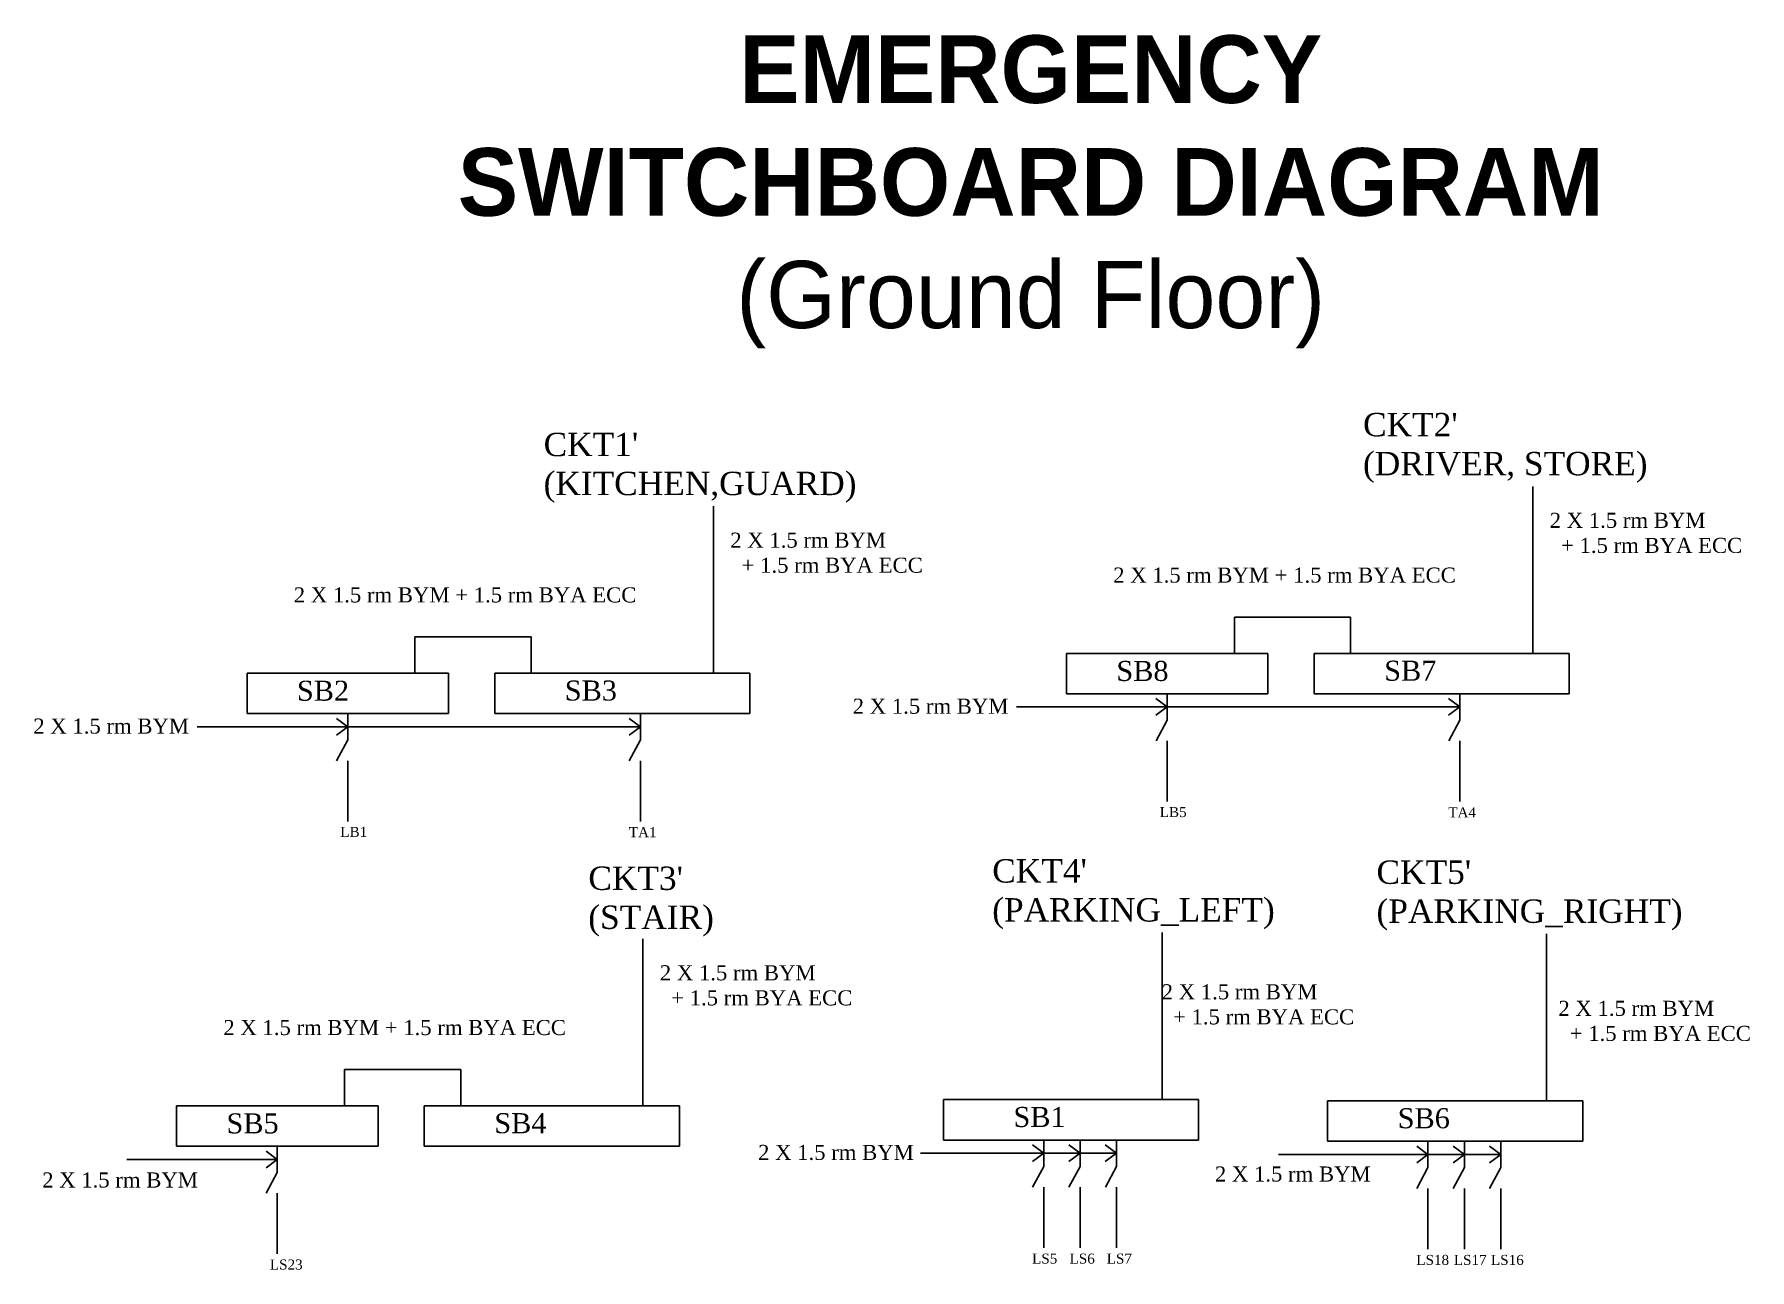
# Model space of a CAD drawing. Header units: inches. Extents: x 71 to 584, y 27 to 397.
import ezdxf

# ---------------------------------------------------------------- set-up
doc = ezdxf.new("R2010")
doc.units = ezdxf.units.IN
doc.header["$MEASUREMENT"] = 0
doc.styles.get("Standard").update_dxf_attribs({"font": 'arial.ttf'})

msp = doc.modelspace()

# ---------------------------------------------------------------- linework, layer by layer
for p, q in [((519.16, 211.72), (519.16, 261.72)), ((273.83, 205.79), (273.83, 255.79)), ((429.8, 211.72), (429.8, 222.59)), ((429.8, 222.59), (464.6, 222.59)), ((464.6, 222.59), (464.6, 211.72)), ((184.47, 205.79), (184.47, 216.65)), ((184.47, 216.65), (219.27, 216.65)), ((219.27, 216.65), (219.27, 205.79)), ((379.54, 211.72), (439.85, 211.72)), ((379.54, 199.64), (379.54, 211.72)), ((439.85, 211.72), (439.85, 199.64)), ((453.69, 211.72), (530.08, 211.72)), ((453.69, 199.64), (453.69, 211.72)), ((530.08, 211.72), (530.08, 199.64)), ((134.22, 205.79), (194.52, 205.79)), ((134.22, 193.71), (134.22, 205.79)), ((194.52, 205.79), (194.52, 193.71)), ((208.36, 205.79), (284.75, 205.79)), ((208.36, 193.71), (208.36, 205.79)), ((284.75, 205.79), (284.75, 193.71)), ((364.59, 195.7), (497.34, 195.7)), ((389.59, 199.64), (379.54, 199.64)), ((399.65, 199.64), (389.59, 199.64)), ((409.7, 199.64), (399.65, 199.64)), ((409.7, 195.7), (406.31, 198.2)), ((409.7, 195.7), (406.31, 193.2)), ((419.75, 199.64), (409.7, 199.64)), ((409.7, 199.64), (409.7, 191.75)), ((429.8, 199.64), (419.75, 199.64)), ((439.85, 199.64), (429.8, 199.64)), ((464.6, 199.64), (453.69, 199.64)), ((475.51, 199.64), (464.6, 199.64)), ((486.42, 199.64), (475.51, 199.64)), ((497.34, 199.64), (486.42, 199.64)), ((497.34, 195.7), (493.95, 198.2)), ((497.34, 195.7), (493.95, 193.2)), ((508.25, 199.64), (497.34, 199.64)), ((497.34, 199.64), (497.34, 191.75)), ((519.16, 199.64), (508.25, 199.64)), ((530.08, 199.64), (519.16, 199.64)), ((144.27, 193.71), (134.22, 193.71)), ((154.32, 193.71), (144.27, 193.71)), ((164.37, 193.71), (154.32, 193.71)), ((164.37, 189.77), (160.98, 192.27)), ((174.42, 193.71), (164.37, 193.71)), ((164.37, 193.71), (164.37, 185.82)), ((184.47, 193.71), (174.42, 193.71)), ((194.52, 193.71), (184.47, 193.71)), ((219.27, 193.71), (208.36, 193.71)), ((230.18, 193.71), (219.27, 193.71)), ((241.1, 193.71), (230.18, 193.71)), ((252.01, 193.71), (241.1, 193.71)), ((252.01, 189.77), (248.63, 192.27)), ((262.92, 193.71), (252.01, 193.71)), ((252.01, 193.71), (252.01, 185.82)), ((273.83, 193.71), (262.92, 193.71)), ((284.75, 193.71), (273.83, 193.71)), ((409.7, 191.75), (406.34, 185.54)), ((497.34, 191.75), (493.98, 185.54)), ((119.27, 189.77), (252.01, 189.77)), ((164.37, 189.77), (160.98, 187.27)), ((164.37, 185.82), (161.01, 179.61)), ((252.01, 189.77), (248.63, 187.27)), ((252.01, 185.82), (248.65, 179.61)), ((409.7, 185.54), (409.7, 167.38)), ((497.34, 185.54), (497.34, 167.38)), ((164.37, 179.61), (164.37, 161.44)), ((252.01, 179.61), (252.01, 161.44)), ((252.74, 76.29), (252.74, 126.29)), ((408.16, 78.15), (408.16, 128.15)), ((523.2, 77.76), (523.2, 127.76)), ((163.38, 76.29), (163.38, 87.16)), ((163.38, 87.16), (198.18, 87.16)), ((198.18, 87.16), (198.18, 76.29)), ((342.68, 78.15), (419.07, 78.15)), ((342.68, 66.07), (342.68, 78.15)), ((419.07, 78.15), (419.07, 66.07)), ((457.72, 77.76), (534.11, 77.76)), ((457.72, 65.68), (457.72, 77.76)), ((534.11, 77.76), (534.11, 65.68)), ((113.12, 76.29), (173.43, 76.29)), ((113.12, 64.21), (113.12, 76.29)), ((173.43, 76.29), (173.43, 64.21)), ((187.26, 76.29), (263.65, 76.29)), ((187.26, 64.21), (187.26, 76.29)), ((263.65, 76.29), (263.65, 64.21)), ((123.17, 64.21), (113.12, 64.21)), ((133.22, 64.21), (123.17, 64.21)), ((143.27, 64.21), (133.22, 64.21)), ((143.27, 60.27), (139.89, 62.77)), ((153.33, 64.21), (143.27, 64.21)), ((143.27, 64.21), (143.27, 56.32)), ((163.38, 64.21), (153.33, 64.21)), ((173.43, 64.21), (163.38, 64.21)), ((198.18, 64.21), (187.26, 64.21)), ((209.09, 64.21), (198.18, 64.21)), ((220, 64.21), (209.09, 64.21)), ((230.92, 64.21), (220, 64.21)), ((241.83, 64.21), (230.92, 64.21)), ((252.74, 64.21), (241.83, 64.21)), ((263.65, 64.21), (252.74, 64.21)), ((394.55, 62.13), (335.81, 62.13)), ((353.6, 66.07), (342.68, 66.07)), ((364.51, 66.07), (353.6, 66.07)), ((375.42, 66.07), (364.51, 66.07)), ((372.72, 62.13), (369.34, 64.63)), ((372.72, 62.13), (369.34, 59.63)), ((372.72, 66.07), (372.72, 58.18)), ((386.33, 66.07), (375.42, 66.07)), ((383.63, 62.13), (380.25, 64.63)), ((383.63, 62.13), (380.25, 59.63)), ((383.63, 66.07), (383.63, 58.18)), ((397.25, 66.07), (386.33, 66.07)), ((394.55, 62.13), (391.16, 64.63)), ((394.55, 62.13), (391.16, 59.63)), ((394.55, 66.07), (394.55, 58.18)), ((408.16, 66.07), (397.25, 66.07)), ((419.07, 66.07), (408.16, 66.07)), ((509.59, 61.74), (442.98, 61.74)), ((468.64, 65.68), (457.72, 65.68)), ((479.55, 65.68), (468.64, 65.68)), ((490.46, 65.68), (479.55, 65.68)), ((487.76, 61.74), (484.38, 64.24)), ((487.76, 61.74), (484.38, 59.24)), ((487.76, 65.68), (487.76, 57.79)), ((501.37, 65.68), (490.46, 65.68)), ((498.67, 61.74), (495.29, 64.24)), ((498.67, 61.74), (495.29, 59.24)), ((498.67, 65.68), (498.67, 57.79)), ((512.29, 65.68), (501.37, 65.68)), ((509.59, 61.74), (506.2, 64.24)), ((509.59, 61.74), (506.2, 59.24)), ((509.59, 65.68), (509.59, 57.79)), ((523.2, 65.68), (512.29, 65.68)), ((534.11, 65.68), (523.2, 65.68)), ((98.17, 60.27), (143.27, 60.27)), ((143.27, 60.27), (139.89, 57.77)), ((372.72, 58.18), (369.36, 51.97)), ((383.63, 58.18), (380.28, 51.97)), ((394.55, 58.18), (391.19, 51.97)), ((487.76, 57.79), (484.4, 51.58)), ((498.67, 57.79), (495.32, 51.58)), ((509.59, 57.79), (506.23, 51.58)), ((143.27, 56.32), (139.92, 50.11)), ((372.72, 51.97), (372.72, 33.81)), ((383.63, 51.97), (383.63, 33.81)), ((394.55, 51.97), (394.55, 33.81)), ((487.76, 51.58), (487.76, 33.42)), ((498.67, 51.58), (498.67, 33.42)), ((509.59, 51.58), (509.59, 33.42)), ((143.27, 50.11), (143.27, 31.95))]:
    msp.add_line(p, q)

# ---------------------------------------------------------------- texts
at = {"linetype": 'Continuous', "lineweight": 13, "insert": (368.82, 396.72), "char_height": 25.12657, "width": 640.8678, "attachment_point": 2}
msp.add_mtext('{\\fAgency FB|b1|i0|c0|p34;\\H0.8059x;\\C43;\\c3649492;EMERGENCY\\fTimes New Roman|b1|i0|c0|p18;\\H1.241x;\\C5; \\P\\fAgency FB|b1|i0|c0|p34;\\H0.806x;\\C43;\\c3649492;SWITCHBOARD DIAGRAM\\fAgency FB|b0|i0|c0|p34;\\H2.978x;\\C256;\\P\\H0.3333x;(Ground Floor)}', dxfattribs=at)
at = {"attachment_point": 1}
for s, insert, char_height, width in [("{\\fTimes New Roman|b0|i0|c0|p18;CKT2'\\P(DRIVER, STORE)}", (468.32, 283.7), 7, 115.9854), ("{\\fTimes New Roman|b0|i0|c0|p18;CKT1'\\P(KITCHEN,GUARD)}", (222.99, 277.76), 7, 68.0765), ('{\\fTimes New Roman|b0|i0|c0|p18;2 X 1.5 rm BYM \\P  + 1.5 rm BYA ECC}', (524.21, 253.8), 4.5, 108.9306), ('{\\fTimes New Roman|b0|i0|c0|p18;2 X 1.5 rm BYM \\P  + 1.5 rm BYA ECC}', (278.88, 247.87), 4.5, 108.9306), ('{\\fTimes New Roman|b0|i0|c0|p18;2 X 1.5 rm BYM + 1.5 rm BYA ECC}', (393.53, 237.41), 4.5, 101.6655), ('{\\fTimes New Roman|b0|i0|c0|p18;2 X 1.5 rm BYM + 1.5 rm BYA ECC}', (148.2, 231.48), 4.5, 101.6655), ('{\\fTimes New Roman|b0|i0|c0|p18;SB8}', (394.47, 209.47), 6, 27.6244), ('{\\fTimes New Roman|b0|i0|c0|p18;SB7}', (474.66, 209.54), 6, 27.6244), ('{\\fTimes New Roman|b0|i0|c0|p18;SB2}', (149.14, 203.54), 6, 27.6244), ('{\\fTimes New Roman|b0|i0|c0|p18;SB3}', (229.33, 203.61), 6, 27.6244), ('{\\fTimes New Roman|b0|i0|c0|p18;2 X 1.5 rm BYM}', (315.54, 198.16), 4.5, 47.7681), ('{\\fTimes New Roman|b0|i0|c0|p18;2 X 1.5 rm BYM}', (70.21, 192.22), 4.5, 47.7681), ('{\\fTimes New Roman|b0|i0|c0|p18;LB5}', (407.45, 165.73), 3, 14.448), ('{\\fTimes New Roman|b0|i0|c0|p18;TA4}', (493.84, 165.64), 3, 14.448), ('{\\fTimes New Roman|b0|i0|c0|p18;LB1}', (162.12, 159.8), 3, 14.448), ('{\\fTimes New Roman|b0|i0|c0|p18;TA1}', (248.51, 159.71), 3, 14.448), ("{\\fTimes New Roman|b0|i0|c0|p18;CKT4'\\P(PARKING_LEFT)}", (357.31, 150.13), 7, 68.0765), ("{\\fTimes New Roman|b0|i0|c0|p18;CKT5'\\P(PARKING_RIGHT)}", (472.35, 149.74), 7, 68.0765), ("{\\fTimes New Roman|b0|i0|c0|p18;CKT3'\\P(STAIR)}", (236.38, 147.92), 7, 68.0765), ('{\\fTimes New Roman|b0|i0|c0|p18;2 X 1.5 rm BYM \\P  + 1.5 rm BYA ECC}', (257.79, 118.37), 4.5, 108.9306), ('{\\fTimes New Roman|b0|i0|c0|p18;2 X 1.5 rm BYM \\P  + 1.5 rm BYA ECC}', (408.04, 112.68), 4.5, 108.9306), ('{\\fTimes New Roman|b0|i0|c0|p18;2 X 1.5 rm BYM \\P  + 1.5 rm BYA ECC}', (526.81, 107.73), 4.5, 108.9306), ('{\\fTimes New Roman|b0|i0|c0|p18;2 X 1.5 rm BYM + 1.5 rm BYA ECC}', (127.11, 101.98), 4.5, 101.6655), ('{\\fTimes New Roman|b0|i0|c0|p18;SB5}', (128.05, 74.04), 6, 27.6244), ('{\\fTimes New Roman|b0|i0|c0|p18;SB4}', (208.24, 74.11), 6, 27.6244), ('{\\fTimes New Roman|b0|i0|c0|p18;SB1}', (363.66, 75.97), 6, 27.6244), ('{\\fTimes New Roman|b0|i0|c0|p18;SB6}', (478.7, 75.59), 6, 27.6244), ('{\\fTimes New Roman|b0|i0|c0|p18;2 X 1.5 rm BYM}', (287.2, 64.61), 4.5, 47.7681), ('{\\fTimes New Roman|b0|i0|c0|p18;2 X 1.5 rm BYM}', (423.97, 58.14), 4.5, 47.7681), ('{\\fTimes New Roman|b0|i0|c0|p18;2 X 1.5 rm BYM}', (72.87, 56.35), 4.5, 47.7681), ('{\\fTimes New Roman|b0|i0|c0|p18;LS5}', (369.23, 32.07), 3, 14.448), ('{\\fTimes New Roman|b0|i0|c0|p18;LS6}', (380.46, 32.07), 3, 14.448), ('{\\fTimes New Roman|b0|i0|c0|p18;LS7}', (391.58, 32.07), 3, 14.448), ('{\\fTimes New Roman|b0|i0|c0|p18;LS18}', (484.27, 31.68), 3, 14.448), ('{\\fTimes New Roman|b0|i0|c0|p18;LS17}', (495.5, 31.68), 3, 14.448), ('{\\fTimes New Roman|b0|i0|c0|p18;LS16}', (506.62, 31.68), 3, 14.448), ('{\\fTimes New Roman|b0|i0|c0|p18;LS23}', (141.03, 30.3), 3, 14.448)]:
    msp.add_mtext(s, dxfattribs=dict(at, insert=insert, char_height=char_height, width=width))

doc.saveas('drawing.dxf')
